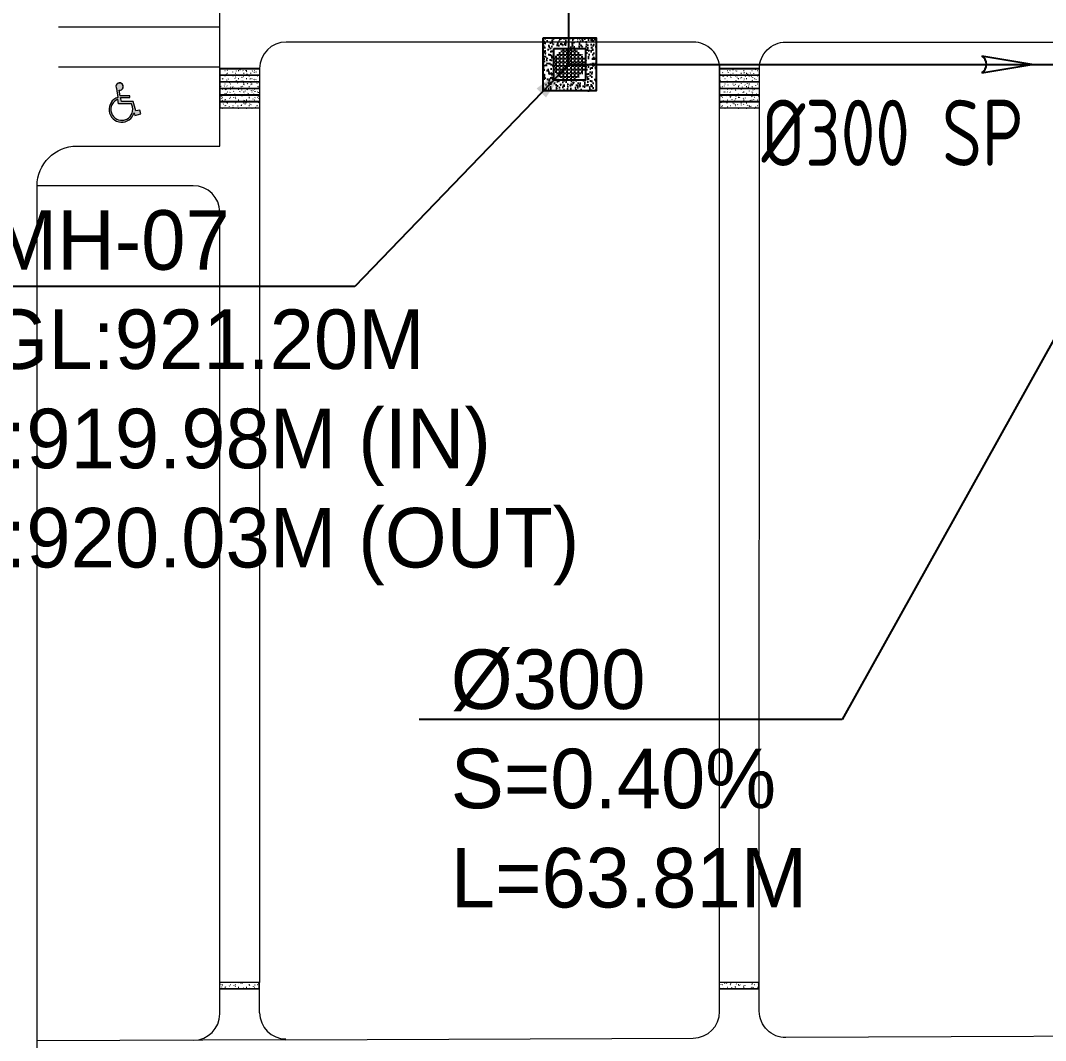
# Model space of a CAD drawing. Header units: metres. Extents: x 6917732 to 8046551, y 3602874 to 4094271.
# Drawn here: x 7174207 to 7212947, y 3810616 to 3849167 of the extents above; entities that cross this region are included whole.
import ezdxf

# ---------------------------------------------------------------- set-up
doc = ezdxf.new("R2010")
doc.units = ezdxf.units.M
doc.header["$LTSCALE"] = 0.5
doc.header["$MEASUREMENT"] = 0
doc.linetypes.add('03000 - Plant Layout 1$0$CENTER2', pattern=[1.125, 0.75, -0.125, 0.125, -0.125])
doc.linetypes.add('HIDDEN2', pattern=[4.7625, 3.175, -1.5875])
for name, color, linetype in [('CI-CEN', 1, '03000 - Plant Layout 1$0$CENTER2'), ('CI-ROAD', 11, 'CONTINUOUS'), ('P-Detl-Note', 2, 'CONTINUOUS'), ('RD-TXT', 7, 'CONTINUOUS'), ('SANITARY', 6, 'CONTINUOUS')]:
    doc.layers.add(name, color=color, linetype=linetype)
doc.layers.add('CI-PED-FOOTPATH', color=44, linetype='CONTINUOUS', lineweight=0)
doc.layers.add('Sewer Line', color=4, linetype='CONTINUOUS', lineweight=25)
doc.layers.get('CI-CEN').off()
doc.styles.add('3.5mm', font='ISO3098B.shx', dxfattribs={"height": 3.5})
doc.styles.add('BASE PLAN SEWER$0$Style-font061', font='font061.shx')
doc.styles.add('ROMANS', font='ROMANS.shx', dxfattribs={"width": 0.9})
doc.dimstyles.new('1-200', dxfattribs={"dimtxt": 3000, "dimasz": 3000, "dimexe": 1000, "dimexo": 1000, "dimgap": 1000, "dimtad": 1, "dimdec": 0, "dimdsep": 46, "dimtxsty": 'ROMANS', "dimcen": 0, "dimclrd": 5, "dimclre": 5, "dimclrt": 2, "dimadec": 0, "dimazin": 2, "dimtfac": 1, "dimtdec": 0, "dimtmove": 2, "dimatfit": 2, "dimfxl": 1, "dimtolj": 1, "dimtzin": 0, "dimlwd": -1, "dimlwe": -1, "dimarcsym": 0})
pattern_1 = [(0, (7213931.9, 3958531.54), (406.4, 101.6), [16.764, -288.036, 16.764, -288.036, -1625.6]), (0, (7213931.9, 3958531.54), (406.4, 101.6), [-609.6, 16.764, -592.836, 16.764, -288.036, -711.2]), (0, (7213931.9, 3958531.54), (406.4, 101.6), [-1524, 16.764, -186.436, 16.764, -491.236]), (120, (7214084.3, 3958582.34), (-291.18818, 301.152724), [16.764, -288.036, 16.764, -288.036, -1625.6]), (120, (7214084.3, 3958582.34), (-291.18818, 301.152724), [-609.6, 16.764, -592.836, 16.764, -288.036, -711.2]), (120, (7214084.3, 3958582.34), (-291.18818, 301.152724), [-1524, 16.764, -186.436, 16.764, -491.236]), (240, (7214135.1, 3958785.54), (-115.21182, -402.752724), [16.764, -288.036, 16.764, -288.036, -1625.6]), (240, (7214135.1, 3958785.54), (-115.21182, -402.752724), [-609.6, 16.764, -592.836, 16.764, -288.036, -711.2]), (240, (7214135.1, 3958785.54), (-115.21182, -402.752724), [-1524, 16.764, -186.436, 16.764, -491.236])]

# ---------------------------------------------------------------- blocks, each defined once
blk = doc.blocks.new('flow direction')
at = {"layer": 'Sewer Line'}
for p, q in [((40, 70.2), (-380.3, 0)), ((-380.3, 0), (40, -70.2))]:
    blk.add_line(p, q, dxfattribs=at)
blk.add_arc((81.6, 0), 81.6, 120.66001, 239.33999, dxfattribs=at)
blk = doc.blocks.new('sdsxdc')
at = {"layer": 'CI-PED-FOOTPATH', "lineweight": 0}
h = blk.add_hatch(dxfattribs=at)
h.set_pattern_fill('FP_2', color=15, style=0, pattern_type=2)
h.set_pattern_definition(pattern_1)
h.paths.add_polyline_path([(7182853, 3847102), (7183245, 3847102), (7183245, 3847352), (7181745, 3847352), (7181745, 3847102), (7181793, 3847102)], flags=0)
h = blk.add_hatch(dxfattribs=at)
h.set_pattern_fill('FP_2', color=15, style=0, pattern_type=2)
h.set_pattern_definition(pattern_1)
h.paths.add_polyline_path([(7202025, 3847102), (7202122, 3847102), (7202122, 3847352), (7200622, 3847352), (7200622, 3847102), (7201930, 3847102)], flags=0)
h = blk.add_hatch(dxfattribs=at)
h.set_pattern_fill('FP_2', color=15, style=0, pattern_type=2)
h.set_pattern_definition(pattern_1)
h.paths.add_polyline_path([(7182956, 3846852), (7183245, 3846852), (7183245, 3847102), (7181745, 3847102), (7181745, 3846852), (7182853, 3846852)], flags=0)
h = blk.add_hatch(dxfattribs=at)
h.set_pattern_fill('FP_2', color=15, style=0, pattern_type=2)
h.set_pattern_definition(pattern_1)
h.paths.add_polyline_path([(7200622, 3846852), (7202122, 3846852), (7202122, 3847102), (7200622, 3847102)], flags=0)
h = blk.add_hatch(color=15, dxfattribs=at)
edge = h.paths.add_edge_path()
edge.add_arc((7178037, 3845805), 482, 108.6303, 344.4024)
edge.add_line((7178501, 3845676), (7178530, 3845572))
edge.add_line((7178530, 3845572), (7178757, 3845642))
edge.add_line((7178757, 3845642), (7178722, 3845782))
edge.add_line((7178722, 3845782), (7178562, 3845747))
edge.add_line((7178562, 3845747), (7178471, 3846109))
edge.add_line((7178471, 3846109), (7178022, 3846109))
edge.add_line((7178022, 3846109), (7177992, 3846250))
edge.add_line((7177992, 3846250), (7178337, 3846250))
edge.add_line((7178337, 3846250), (7178337, 3846319))
edge.add_line((7178337, 3846319), (7177978, 3846319))
edge.add_line((7177978, 3846319), (7177934, 3846532))
edge.add_arc((7177952, 3846669), 138, 262.396, 573.663)
edge.add_line((7177837, 3846592), (7177883, 3846262))
edge = h.paths.add_edge_path(flags=16)
edge.add_arc((7178037, 3845805), 413, 110.4527, 373.4925)
edge.add_line((7178439, 3845902), (7178407, 3846015))
edge.add_line((7178407, 3846015), (7177917, 3846015))
edge.add_line((7177917, 3846015), (7177892, 3846193))
h = blk.add_hatch(color=15, dxfattribs=at)
edge = h.paths.add_edge_path()
edge.add_arc((7178036, 3845805), 482, 108.6303, 344.4024)
edge.add_line((7178501, 3845676), (7178530, 3845572))
edge.add_line((7178530, 3845572), (7178757, 3845642))
edge.add_line((7178757, 3845642), (7178722, 3845782))
edge.add_line((7178722, 3845782), (7178562, 3845747))
edge.add_line((7178562, 3845747), (7178471, 3846109))
edge.add_line((7178471, 3846109), (7178022, 3846109))
edge.add_line((7178022, 3846109), (7177992, 3846250))
edge.add_line((7177992, 3846250), (7178337, 3846250))
edge.add_line((7178337, 3846250), (7178337, 3846319))
edge.add_line((7178337, 3846319), (7177978, 3846319))
edge.add_line((7177978, 3846319), (7177933, 3846532))
edge.add_arc((7177952, 3846669), 138, 262.396, 573.663)
edge.add_line((7177837, 3846592), (7177882, 3846262))
edge = h.paths.add_edge_path(flags=16)
edge.add_arc((7178036, 3845805), 413, 110.4527, 373.4925)
edge.add_line((7178438, 3845902), (7178407, 3846015))
edge.add_line((7178407, 3846015), (7177917, 3846015))
edge.add_line((7177917, 3846015), (7177892, 3846193))
h = blk.add_hatch(dxfattribs=at)
h.set_pattern_fill('FP_2', color=15, style=0, pattern_type=2)
h.set_pattern_definition(pattern_1)
h.paths.add_polyline_path([(7183245, 3846602), (7183245, 3846852), (7181745, 3846852), (7181745, 3846602), (7183245, 3846602)], flags=0)
h = blk.add_hatch(dxfattribs=at)
h.set_pattern_fill('FP_2', color=15, style=0, pattern_type=2)
h.set_pattern_definition(pattern_1)
h.paths.add_polyline_path([(7183090, 3846352), (7183245, 3846352), (7183245, 3846602), (7181745, 3846602), (7181745, 3846352), (7182853, 3846352)], flags=0)
h = blk.add_hatch(dxfattribs=at)
h.set_pattern_fill('FP_2', color=15, style=0, pattern_type=2)
h.set_pattern_definition(pattern_1)
h.paths.add_polyline_path([(7200622, 3846602), (7202122, 3846602), (7202122, 3846852), (7200622, 3846852), (7200622, 3846719)], flags=0)
h = blk.add_hatch(dxfattribs=at)
h.set_pattern_fill('FP_2', color=15, style=0, pattern_type=2)
h.set_pattern_definition(pattern_1)
h.paths.add_polyline_path([(7200781, 3846352), (7202122, 3846352), (7202122, 3846602), (7200622, 3846602), (7200622, 3846352)], flags=0)
h = blk.add_hatch(dxfattribs=at)
h.set_pattern_fill('FP_2', color=15, style=0, pattern_type=2)
h.set_pattern_definition(pattern_1)
h.paths.add_polyline_path([(7183171, 3846102), (7183245, 3846102), (7183245, 3846352), (7181745, 3846352), (7181745, 3846102), (7182853, 3846102)], flags=0)
h = blk.add_hatch(dxfattribs=at)
h.set_pattern_fill('FP_2', color=15, style=0, pattern_type=2)
h.set_pattern_definition(pattern_1)
h.paths.add_polyline_path([(7200700, 3846102), (7202122, 3846102), (7202122, 3846352), (7200622, 3846352), (7200622, 3846102)], flags=0)
h = blk.add_hatch(dxfattribs=at)
h.set_pattern_fill('FP_3', color=15, style=0, pattern_type=2)
h.set_pattern_definition(pattern_1)
h.paths.add_polyline_path([(7181793, 3845852), (7183245, 3845852), (7183245, 3846102), (7181745, 3846102), (7181745, 3845852)], flags=0)
h = blk.add_hatch(dxfattribs=at)
h.set_pattern_fill('FP_3', color=15, style=0, pattern_type=2)
h.set_pattern_definition(pattern_1)
h.paths.add_polyline_path([(7201930, 3845852), (7202122, 3845852), (7202122, 3846102), (7200622, 3846102), (7200622, 3845852), (7200690, 3845852)], flags=0)
h = blk.add_hatch(dxfattribs=at)
h.set_pattern_fill('FP_2', color=15, style=0, pattern_type=2)
h.set_pattern_definition(pattern_1)
h.paths.add_polyline_path([(7183229, 3812563), (7183229, 3812813), (7181738, 3812813), (7181738, 3812563), (7182853, 3812563)], flags=0)
h = blk.add_hatch(dxfattribs=at)
h.set_pattern_fill('FP_2', color=15, style=0, pattern_type=2)
h.set_pattern_definition(pattern_1)
h.paths.add_polyline_path([(7202113, 3812563), (7202113, 3812813), (7200622, 3812813), (7200622, 3812563), (7201930, 3812563)], flags=0)
at = {"layer": 'CI-PED-FOOTPATH', "color": 15, "lineweight": 0}
for p, q in [((7199632, 3848353, 0), (7184246, 3848353, 0)), ((7181745, 3847356), (7183242, 3847356)), ((7183245, 3847352), (7181745, 3847352)), ((7181745, 3847352), (7181745, 3847102)), ((7183245, 3847333), (7181745, 3847333)), ((7183246, 3847353, 0), (7183245, 3812813)), ((7183245, 3847352), (7183245, 3847102)), ((7200622, 3847448), (7200622, 3847352)), ((7202122, 3847352), (7200622, 3847352)), ((7200622, 3847352), (7200622, 3847102)), ((7202122, 3847333), (7200622, 3847333)), ((7200631, 3811708, 0), (7200632, 3847353, 0)), ((7202122, 3847352), (7202133, 3847352)), ((7202122, 3847352), (7202122, 3847102)), ((7202133, 3847352), (7202133, 3847514)), ((7202133, 3845852), (7202133, 3847352)), ((7181745, 3847102), (7181745, 3846852)), ((7183245, 3847102), (7181745, 3847102)), ((7183245, 3847083), (7181745, 3847083)), ((7183245, 3847102), (7183245, 3846852)), ((7200622, 3847102), (7200622, 3846852)), ((7202122, 3847102), (7200622, 3847102)), ((7202122, 3847083), (7200622, 3847083)), ((7202122, 3847102), (7202122, 3846852)), ((7181745, 3846852), (7181745, 3846602)), ((7183245, 3846852), (7181745, 3846852)), ((7183245, 3846833), (7181745, 3846833)), ((7181745, 3846602), (7181745, 3846352)), ((7183245, 3846602), (7181745, 3846602)), ((7183245, 3846583), (7181745, 3846583)), ((7183245, 3846852), (7183245, 3846602)), ((7183245, 3846602), (7183245, 3846352)), ((7200622, 3846852), (7200622, 3846602)), ((7202122, 3846852), (7200622, 3846852)), ((7202122, 3846833), (7200622, 3846833)), ((7200622, 3846602), (7200622, 3846352)), ((7202122, 3846602), (7200622, 3846602)), ((7202122, 3846583), (7200622, 3846583)), ((7202122, 3846852), (7202122, 3846602)), ((7202122, 3846602), (7202122, 3846352)), ((7181745, 3846352), (7181745, 3846102)), ((7183245, 3846352), (7181745, 3846352)), ((7183245, 3846333), (7181745, 3846333)), ((7183245, 3846352), (7183245, 3846102)), ((7200622, 3846352), (7200622, 3846102)), ((7202122, 3846352), (7200622, 3846352)), ((7202122, 3846333), (7200622, 3846333)), ((7202122, 3846352), (7202122, 3846102)), ((7181745, 3846102), (7181745, 3845852)), ((7183245, 3846102), (7181745, 3846102)), ((7183245, 3846083), (7181745, 3846083)), ((7183245, 3845852), (7181745, 3845852)), ((7183245, 3845852), (7181745, 3845852)), ((7183245, 3846102), (7183245, 3845852)), ((7200622, 3846102), (7200622, 3845852)), ((7202122, 3846102), (7200622, 3846102)), ((7202122, 3846083), (7200622, 3846083)), ((7202133, 3845852), (7200622, 3845852)), ((7202122, 3845852), (7200622, 3845852)), ((7202122, 3846102), (7202122, 3845852)), ((7180738, 3842922), (7174834, 3842922)), ((7181738, 3811622), (7181738, 3841921)), ((7183245, 3812813), (7181738, 3812813)), ((7181738, 3812582), (7183229, 3812582)), ((7181738, 3812563), (7183229, 3812563)), ((7183229, 3812563), (7183229, 3812813)), ((7183245, 3811667), (7183245, 3812813)), ((7183245, 3811667), (7183245, 3812813)), ((7202133, 3812813), (7200622, 3812813)), ((7200622, 3812582), (7202113, 3812582)), ((7200622, 3812563), (7202113, 3812563)), ((7202113, 3812563), (7202113, 3812813)), ((7184240, 3810640, 0), (7174828, 3810599, 0)), ((7184240, 3810640, 0), (7199635, 3810708, 0))]:
    blk.add_line(p, q, dxfattribs=at)
at = {"layer": 'CI-PED-FOOTPATH', "color": 15, "lineweight": 0, "elevation": 33, "flags": 128}
for points in [[(7175638, 3848922), (7181738, 3848921)], [(7175637, 3847421), (7181737, 3847421)]]:
    blk.add_lwpolyline(points, dxfattribs=at)
blk.add_lwpolyline([(7222868, 3826266), (7222868, 3811805, -0.412926), (7221872, 3810805), (7203135, 3810723, -0.415513), (7202131, 3811723), (7202132, 3847353, -0.414214), (7203132, 3848353), (7221868, 3848352, -0.414203), (7222868, 3847352), (7222868, 3838801)], format="xyb", dxfattribs=at)
at = {"layer": 'CI-PED-FOOTPATH', "color": 15, "lineweight": 0}
for points in [[(7177882, 3846262, 1.660537), (7178501, 3845676), (7178530, 3845572), (7178757, 3845642), (7178722, 3845782), (7178562, 3845747), (7178471, 3846109), (7178022, 3846109), (7177992, 3846250), (7178337, 3846250), (7178337, 3846319), (7177978, 3846319), (7177933, 3846532, 4.631739), (7177837, 3846592)], [(7177883, 3846262, 1.660537), (7178501, 3845676), (7178530, 3845572), (7178757, 3845642), (7178722, 3845782), (7178562, 3845747), (7178471, 3846109), (7178022, 3846109), (7177992, 3846250), (7178337, 3846250), (7178337, 3846319), (7177978, 3846319), (7177934, 3846532, 4.631739), (7177837, 3846592)], [(7177892, 3846193, 2.220947), (7178439, 3845902), (7178407, 3846015), (7177917, 3846015)], [(7177892, 3846193, 2.220947), (7178438, 3845902), (7178407, 3846015), (7177917, 3846015)]]:
    blk.add_lwpolyline(points, format="xyb", close=True, dxfattribs=at)
at = {"layer": 'CI-PED-FOOTPATH', "color": 15, "lineweight": 0, "extrusion": (-2.6852e-10, -7.61589e-06, 1)}
blk.add_arc((7184246, 3847353, -29), 1000, 89.998, 179.998, dxfattribs=at)
at = {"layer": 'CI-PED-FOOTPATH', "color": 15, "lineweight": 0}
for centre, radius, start, end in [((7199632, 3847353, 0), 1000, 359.998, 89.998), ((7203126, 3847353), 1006, 164.475, 170.7598), ((7180738, 3841921), 1000, 0, 90), ((7184238, 3811667), 993, 180, 270), ((7199631, 3811708, 0), 1000, 270.252, 359.998), ((7180741, 3811622), 997, 270.504, 0)]:
    blk.add_arc(centre, radius, start, end, dxfattribs=at)
at = {"layer": 'CI-ROAD', "color": 15, "lineweight": 0, "elevation": 33, "flags": 128}
blk.add_lwpolyline([(7181434, 3739303), (7181434, 3756803), (7176334, 3756803, -0.414204), (7174834, 3758303), (7174834, 3842921, -0.414228), (7176334, 3844421), (7181737, 3844421), (7181739, 3881921)], format="xyb", dxfattribs=at)
blk = doc.blocks.new('A$C65520D9C')
at = {"layer": 'CI-CEN', "color": 8, "linetype": 'HIDDEN2', "lineweight": 0, "ltscale": 2000}
blk.add_blockref('sdsxdc', (-7494656, -4067566, -33), dxfattribs=at)
blk = doc.blocks.new('A$C021B369C')
at = {"layer": 'RD-TXT', "color": 2}
blk.add_blockref('A$C65520D9C', (0, 0), dxfattribs=at)

msp = doc.modelspace()

# ---------------------------------------------------------------- hatches: boundary and pattern name
at = {"layer": 'Sewer Line'}
h = msp.add_hatch(dxfattribs=at)
h.set_pattern_fill('AR-CONC', color=8, scale=2)
h.set_pattern_definition([(50, (6618331.46, 3715574.26), (364.36934, -31.87817), [38.1, -419.1]), (355, (6618331.46, 3715574.26), (-70.48684, 382.1137), [30.48, -335.28117]), (100.451445, (6618361.83, 3715571.6), (293.8825, 350.2355), [32.38002, -356.1805]), (46.1842, (6618331.46, 3715675.86), (542.15808, -84.08466), [57.15, -628.65]), (96.63556, (6618376.64, 3715668.86), (474.80827, 494.85225), [48.57005, -534.2712]), (351.18415, (6618331.46, 3715675.86), (474.80827, 494.85225), [45.71993, -502.91946]), (21, (6618382.26, 3715650.46), (303.22878, -204.5304), [38.1, -419.1]), (326, (6618382.26, 3715650.46), (123.60406, 368.37593), [30.48, -335.28]), (71.451445, (6618407.53, 3715633.42), (426.83284, 163.84554), [32.38002, -356.17988]), (37.5, (6618331.46, 3715574.26), (6.177207, 169.110078), [0, -331.216, 0, -340.36, 0, -336.55]), (7.5, (6618331.46, 3715574.26), (133.639325, 200.36115), [0, -194.056, 0, -323.596, 0, -128.27]), (327.5, (6618218.18, 3715574.26), (271.18119, -11.457488), [0, -127, 0, -396.24, 0, -525.78]), (317.5, (6618167.38, 3715574.26), (296.25836, 50.85298), [0, -165.1, 0, -263.144, 0, -373.38])])
h.paths.add_polyline_path([(7193961, 3848509.6), (7195961, 3848509.6), (7195961, 3846509.6), (7193961, 3846509.6)])
h.paths.add_polyline_path([(7194361, 3848109.6), (7195561, 3848109.6), (7195561, 3846909.6), (7194361, 3846909.6)], flags=16)
h = msp.add_hatch(dxfattribs=at)
h.set_pattern_fill('ANGLE', color=8, scale=20)
h.set_pattern_definition([(0, (6618331.46, 3715574.26), (0, 139.7), [101.6, -38.1]), (90, (6618331.46, 3715574.26), (-139.7, 9e-15), [101.6, -38.1])])
edge = h.paths.add_edge_path()
edge.add_arc((7194961, 3847509.6), 600, 0, 360)

# ---------------------------------------------------------------- linework, layer by layer
for q in [(7194930.3, 3863665, 65.8), (7351418, 3847507.8, 433.6)]:
    msp.add_line((7194930, 3847508.5, 65.8), q, dxfattribs=at)
at = {"layer": 'Sewer Line', "color": 0, "elevation": 65.8}
for points in [[(7193961, 3848509.6), (7195961, 3848509.6), (7195961, 3846509.6), (7193961, 3846509.6)], [(7194361, 3848109.6), (7195561, 3848109.6), (7195561, 3846909.6), (7194361, 3846909.6)]]:
    msp.add_lwpolyline(points, close=True, dxfattribs=at)

# ---------------------------------------------------------------- block references
at = {"layer": 'RD-TXT', "color": 2, "lineweight": -3}
msp.add_blockref('A$C021B369C', (7494655.6, 4067566.2, 32.9), dxfattribs=at)
at = {"layer": 'Sewer Line', "xscale": 4.5, "yscale": 4.5, "zscale": 4.5, "rotation": 180}
msp.add_blockref('flow direction', (7210717.8, 3847508, 329.2), dxfattribs=at)

# ---------------------------------------------------------------- texts
at = {"layer": 'P-Detl-Note', "ltscale": 10, "char_height": 2250, "attachment_point": 1, "style": 'BASE PLAN SEWER$0$Style-font061'}
for s, insert, width in [('SMH-07\\PFGL:921.20M \\PIL:919.98M (IN)\\PIL:920.03M (OUT)', (7171081.4, 3841996.1), 29981.412), ('%%C300\\PS=0.40%\\PL=63.81M', (7190468.2, 3825394.7, 179.8), 22122.162)]:
    msp.add_mtext(s, dxfattribs=dict(at, insert=insert, width=width))
at = {"layer": 'RD-TXT', "color": 2, "style": '3.5mm', "width": 0.8}
msp.add_text('%%C300 SP', height=2500, dxfattribs=at).set_placement((7202212.5, 3843671, -38053.9))

# ---------------------------------------------------------------- leaders
at = {"layer": 'RD-TXT', "color": 3, "lineweight": -3}
msp.add_leader([(7219038.9, 3847508.3, 122.5), (7205267.6, 3822751, 122.5), (7189276.6, 3822751, 122.5)], dimstyle='1-200', override={"dimasz": 1500, "dimexe": 100, "dimexo": 100, "dimgap": 1000, "dimtad": 0, "dimaunit": 1, "dimadec": 3, "dimfxl": 10, "dimtfill": 1, "dimarcsym": 2}, dxfattribs=at)
at = {"layer": 'SANITARY', "color": 3, "lineweight": -3}
msp.add_leader([(7194930, 3847508.5, 310.4), (7186841.6, 3839107.2, 310.4), (7172740, 3839109.5, 310.4)], dimstyle='1-200', override={"dimasz": 1500, "dimexe": 100, "dimexo": 100, "dimtad": 0, "dimaunit": 1, "dimadec": 3, "dimfxl": 10, "dimtfill": 1, "dimarcsym": 2}, dxfattribs=at)

doc.saveas('drawing.dxf')
